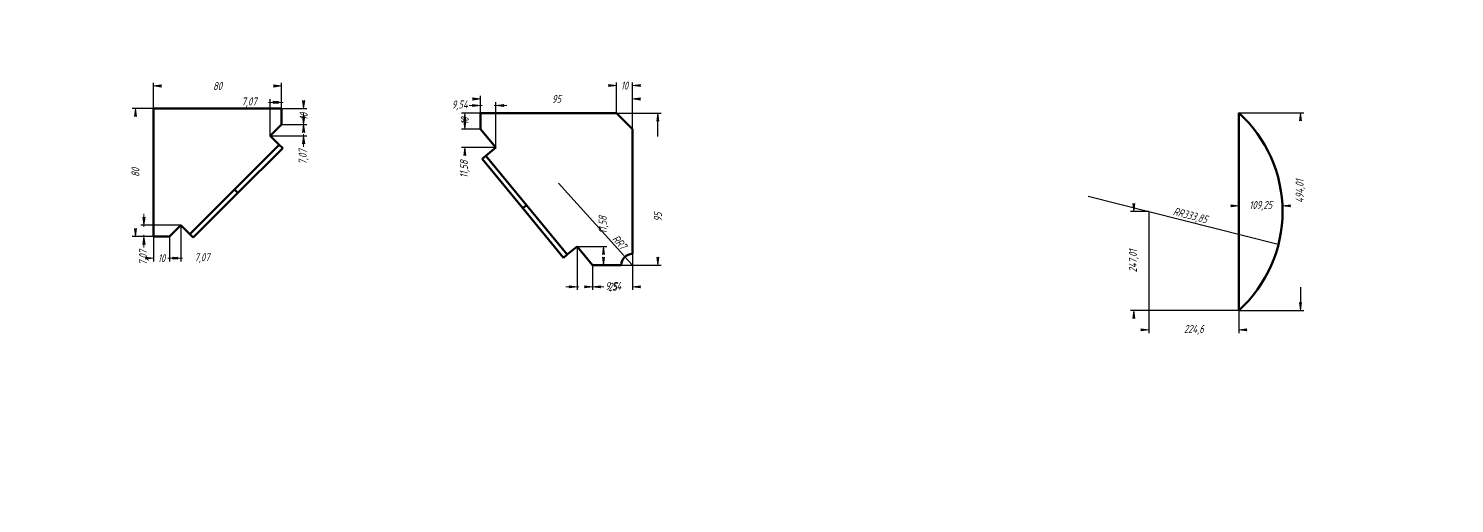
# Model space of a CAD drawing. Header units: millimetres. Extents: x 0 to 3780, y -362 to 428.
# Drawn here: x 0 to 891, y 0 to 297 of the extents above; entities that cross this region are included whole.
import ezdxf

# ---------------------------------------------------------------- set-up
doc = ezdxf.new("R2010")
doc.units = ezdxf.units.MM
doc.linetypes.add('K5LT_BASIC', pattern=[0])
doc.linetypes.add('K5LT_THIN', pattern=[0])
doc.layers.add('Системный слой', color=7, linetype='Continuous')
doc.layers.add('Системный слой (1)', color=7, linetype='Continuous', true_color=0x909090)
doc.styles.add('KDIMTEXTSTYLE', font='GOST_AU.SHX', dxfattribs={"width": 0.96, "oblique": 15, "height": 5})
doc.dimstyles.new('KDIMSTYLE (0.25)', dxfattribs={"dimtxt": 5, "dimasz": 1, "dimexe": 2, "dimexo": 0, "dimgap": 1, "dimtad": 1, "dimlfac": 4, "dimtxsty": 'KDIMTEXTSTYLE', "dimsah": 1, "dimcen": 0, "dimdle": 1, "dimadec": 0, "dimazin": 0, "dimtfac": 0.667, "dimtmove": 0, "dimatfit": 3, "dimfxl": 1, "dimtvp": 1, "dimtolj": 1, "dimtzin": 0, "dimarcsym": 0})
doc.dimstyles.new('KDIMSTYLE (1.00)', dxfattribs={"dimtxt": 5, "dimasz": 1, "dimexe": 2, "dimexo": 0, "dimgap": 1, "dimtad": 1, "dimtxsty": 'KDIMTEXTSTYLE', "dimsah": 1, "dimcen": 0, "dimdle": 1, "dimadec": 0, "dimazin": 0, "dimtfac": 0.667, "dimtmove": 0, "dimatfit": 3, "dimfxl": 1, "dimtvp": 1, "dimtolj": 1, "dimtzin": 0, "dimarcsym": 0})

# ---------------------------------------------------------------- blocks, each defined once
blk = doc.blocks.new('KDIMARROW_01')
at = {"layer": 'Системный слой'}
blk.add_hatch(color=0, dxfattribs=at).paths.add_polyline_path([(-5, -0.6582624912261956), (0, 0), (-5, 0.658262491226197), (-4.5, 5.51091059616309e-16)])
at = {"layer": 'Системный слой', "color": 0, "linetype": 'K5LT_THIN', "lineweight": 18}
for p, q in [((-4.5, 5.51091059616309e-16), (-5, 0.658262491226197)), ((-5, 0.658262491226197), (0, 0)), ((0, 0), (-5, -0.6582624912261956)), ((-5, -0.6582624912261956), (-4.5, 5.51091059616309e-16))]:
    blk.add_line(p, q, dxfattribs=at)
at = {"layer": 'Системный слой (1)', "color": 0, "linetype": 'K5LT_THIN', "lineweight": 18}
blk.add_line((0, 0), (-1, 0), dxfattribs=at)
blk = doc.blocks.new('KDIMARROW_02')
at = {"layer": 'Системный слой'}
blk.add_hatch(color=0, dxfattribs=at).paths.add_polyline_path([(4.5, -5.51091059616309e-16), (5, 0.6582624912261956), (0, 0), (5, -0.658262491226197)])
at = {"layer": 'Системный слой', "color": 0, "linetype": 'K5LT_THIN', "lineweight": 18}
for p, q in [((5, 0.6582624912261956), (0, 0)), ((0, 0), (5, -0.658262491226197)), ((0, 0), (7, -8.572527594031472e-16)), ((4.5, -5.51091059616309e-16), (5, 0.6582624912261956)), ((5, -0.658262491226197), (4.5, -5.51091059616309e-16))]:
    blk.add_line(p, q, dxfattribs=at)
at = {"layer": 'Системный слой (1)', "color": 0, "linetype": 'K5LT_THIN', "lineweight": 18}
blk.add_line((0, 0), (-1, 0), dxfattribs=at)

msp = doc.modelspace()

# ---------------------------------------------------------------- linework, layer by layer
at = {"layer": 'Системный слой (1)', "color": 5, "linetype": 'K5LT_BASIC', "lineweight": 60, "true_color": 0x0000ff}
for p, q in [((78.06079319570881, 246.980187200919), (78.06079319570881, 166.980187200919)), ((158.060793195709, 246.980187200919), (78.06079319570881, 246.980187200919)), ((158.060793195709, 236.9801872009189), (158.060793195709, 246.980187200919)), ((367.2838439406505, 244.1013590839347), (282.2838439406505, 244.1013590839347)), ((282.2838439406505, 244.1013590839347), (282.2838439406505, 234.1013590839346)), ((377.2838439406507, 234.1013590839346), (367.2838439406505, 244.1013590839347)), ((756.0387224431984, 244.254383598046), (756.0387224432359, 120.7507709837601)), ((150.9897253838446, 229.9091193890544), (158.060793195709, 236.9801872009189)), ((282.2838439406505, 234.1013590839346), (291.8194527335661, 222.5224055496791)), ((377.2838439406507, 156.1013590839347), (377.2838439406507, 234.1013590839346)), ((156.6465796333346, 224.2522651395624), (128.7176474451994, 196.3233329514273)), ((156.6465796333346, 224.2522651395624), (150.9897253838446, 229.9091193890544)), ((158.7678999768943, 222.1309447960024), (156.6465796333346, 224.2522651395624)), ((158.7678999768943, 222.1309447960024), (130.8389677887596, 194.2020126078684)), ((283.328220141776, 215.529625768211), (285.6440108486261, 217.436747526794)), ((308.7926113488611, 184.6085793024661), (283.328220141776, 215.529625768211)), ((291.8194527335661, 222.5224055496791), (285.6440108486261, 217.436747526794)), ((311.1084020557109, 186.515701061049), (285.6440108486261, 217.436747526794)), ((128.7176474451994, 196.3233329514273), (100.7887152570643, 168.3944007632933)), ((130.8389677887596, 194.2020126078684), (128.7176474451994, 196.3233329514273)), ((130.8389677887596, 194.2020126078684), (102.9100356006245, 166.2730804197333)), ((308.7926113488611, 184.6085793024661), (311.1084020557109, 186.515701061049)), ((334.2570025559412, 153.687532836722), (308.7926113488611, 184.6085793024661)), ((336.572793262796, 155.594654595305), (311.1084020557109, 186.515701061049)), ((88.06079319570904, 166.980187200919), (95.13186100757434, 174.0512550127853)), ((95.13186100757434, 174.0512550127853), (100.7887152570643, 168.3944007632933)), ((78.06079319570881, 166.980187200919), (88.06079319570904, 166.980187200919)), ((102.9100356006245, 166.2730804197333), (100.7887152570643, 168.3944007632933)), ((336.572793262796, 155.594654595305), (342.7482351477361, 160.680312618191)), ((342.7482351477361, 160.680312618191), (352.2838439406507, 149.1013590839347)), ((334.2570025559412, 153.687532836722), (336.572793262796, 155.594654595305)), ((352.2838439406507, 149.1013590839347), (370.2838439406507, 149.1013590839347))]:
    msp.add_line(p, q, dxfattribs=at)
for centre, radius, start, end in [((699.8880704009366, 182.5025772909174), 83.46365260977593, 312.2801127107855, 47.7198872892202), ((377.2838439406507, 149.1013590839347), 7.000000000000177, 90, 180)]:
    msp.add_arc(centre, radius, start, end, dxfattribs=at)

# ---------------------------------------------------------------- dimensions: what is measured, and where the dimension line sits
at = {"layer": 'Системный слой (1)', "color": 7}
for base, p1, p2, location, dimstyle, override in [((158.060793195709, 261.0493540996464), (78.06079319570881, 246.980187200919), (158.060793195709, 246.980187200919), (118.0607931957088, 261.0493540996464), 'KDIMSTYLE (1.00)', {"dimexo": 0, "dimpost": '\\H5.0;\\W0.965;\\Q15;<>', "dimblk1": 'KDIMARROW_01', "dimblk2": 'KDIMARROW_01', "dimse1": 0, "dimse2": 0, "dimclrt": 7, "dimtolj": 1}), ((367.2838439406505, 261.3182115557821), (377.2838439406507, 234.1013590839346), (367.2838439406505, 244.1013590839347), (372.2838439406505, 261.3182115557821), 'KDIMSTYLE (1.00)', {"dimexo": 0, "dimpost": '\\H5.0;\\W0.965;\\Q15;<>', "dimblk1": 'KDIMARROW_01', "dimblk2": 'KDIMARROW_01', "dimse1": 0, "dimse2": 0, "dimclrt": 7, "dimtolj": 1}), ((150.9897253838446, 250.8024333531679), (158.060793195709, 236.9801872009189), (150.9897253838446, 229.9091193890544), (137.7676013591249, 250.8024333531679), 'KDIMSTYLE (1.00)', {"dimexo": 0, "dimpost": '\\H5.0;\\W0.965;\\Q15;<>', "dimblk1": 'KDIMARROW_02', "dimblk2": 'KDIMARROW_02', "dimse1": 0, "dimse2": 0, "dimclrt": 7, "dimtolj": 1}), ((282.2838439406505, 252.9199061000223), (377.2838439406507, 234.1013590839346), (282.2838439406505, 244.1013590839347), (329.7838439406505, 252.9199061000223), 'KDIMSTYLE (1.00)', {"dimexo": 0, "dimpost": '\\H5.0;\\W0.965;\\Q15;<>', "dimblk1": 'KDIMARROW_01', "dimblk2": 'KDIMARROW_01', "dimse1": 0, "dimse2": 0, "dimclrt": 7, "dimtolj": 1}), ((291.8194527335661, 248.9027828916479), (282.2838439406505, 234.1013590839346), (291.8194527335661, 222.5224055496791), (269.3220987039363, 248.9027828916479), 'KDIMSTYLE (1.00)', {"dimexo": 0, "dimpost": '\\H5.0;\\W0.965;\\Q15;<>', "dimblk1": 'KDIMARROW_02', "dimblk2": 'KDIMARROW_02', "dimse1": 0, "dimse2": 0, "dimclrt": 7, "dimtolj": 1}), ((756.0387224432083, 186.0557930342352), (783.3517230107125, 182.5025772909428), (756.0387224432083, 120.7507709837891), (769.6952227269604, 186.0557930342352), 'KDIMSTYLE (0.25)', {"dimexo": 0, "dimpost": '\\H5.0;\\W0.965;\\Q15;<>', "dimblk1": 'KDIMARROW_01', "dimblk2": 'KDIMARROW_01', "dimse1": 0, "dimse2": 0, "dimclrt": 7, "dimtolj": 1}), ((699.8880704009366, 108.5718694099921), (756.0387224432083, 120.7507709837892), (699.8880704009366, 182.5025772909174), (727.9633964220725, 108.5718694099921), 'KDIMSTYLE (0.25)', {"dimexo": 0, "dimpost": '\\H5.0;\\W0.965;\\Q15;<>', "dimblk1": 'KDIMARROW_01', "dimblk2": 'KDIMARROW_01', "dimse1": 0, "dimse2": 0, "dimclrt": 7, "dimtolj": 1}), ((88.06079319570904, 153.3910936362881), (95.13186100757434, 174.0512550127853), (88.06079319570904, 166.980187200919), (108.3539850322945, 153.3910936362881), 'KDIMSTYLE (1.00)', {"dimexo": 0, "dimpost": '\\H5.0;\\W0.965;\\Q15;<>', "dimblk1": 'KDIMARROW_02', "dimblk2": 'KDIMARROW_02', "dimse1": 0, "dimse2": 0, "dimclrt": 7, "dimtolj": 1}), ((78.06079319570881, 153.3910936362881), (88.06079319570904, 166.980187200919), (78.06079319570881, 166.980187200919), (83.06079319570881, 153.3910936362881), 'KDIMSTYLE (1.00)', {"dimexo": 0, "dimpost": '\\H5.0;\\W0.965;\\Q15;<>', "dimblk1": 'KDIMARROW_01', "dimblk2": 'KDIMARROW_01', "dimse1": 0, "dimse2": 0, "dimclrt": 7, "dimtolj": 1}), ((352.2838439406507, 135.5082096548295), (342.7482351477361, 160.680312618191), (352.2838439406507, 149.1013590839347), (365.2455891773645, 135.5082096548295), 'KDIMSTYLE (1.00)', {"dimexo": 0, "dimpost": '\\H5.0;\\W0.965;\\Q15;<>', "dimblk1": 'KDIMARROW_02', "dimblk2": 'KDIMARROW_02', "dimse1": 0, "dimse2": 0, "dimclrt": 7, "dimtolj": 1}), ((352.2838439406507, 135.5082096548295), (377.2838439406507, 156.1013590839349), (352.2838439406507, 149.1013590839347), (364.7838439406507, 135.5082096548295), 'KDIMSTYLE (1.00)', {"dimexo": 0, "dimpost": '\\H5.0;\\W0.965;\\Q15;<>', "dimblk1": 'KDIMARROW_01', "dimblk2": 'KDIMARROW_01', "dimse1": 0, "dimse2": 0, "dimclrt": 7, "dimtolj": 1})]:
    msp.add_linear_dim(base=base, p1=p1, p2=p2, location=location, dimstyle=dimstyle, override=override, dxfattribs=at).render()
for base, p1, p2, location, dimstyle, override in [((66.8174678934547, 246.980187200919), (78.06079319570881, 166.980187200919), (78.06079319570881, 246.980187200919), (66.8174678934547, 206.980187200919), 'KDIMSTYLE (1.00)', {"dimexo": 0, "dimpost": '\\H5.0;\\W0.965;\\Q15;<>', "dimblk1": 'KDIMARROW_01', "dimblk2": 'KDIMARROW_01', "dimse1": 0, "dimse2": 0, "dimclrt": 7, "dimtolj": 1}), ((171.8597243157294, 236.9801872009189), (150.9897253838446, 229.9091193890544), (158.060793195709, 236.9801872009189), (171.8597243157294, 216.6869953643346), 'KDIMSTYLE (1.00)', {"dimexo": 0, "dimpost": '\\H5.0;\\W0.965;\\Q15;<>', "dimblk1": 'KDIMARROW_02', "dimblk2": 'KDIMARROW_02', "dimse1": 0, "dimse2": 0, "dimclrt": 7, "dimtolj": 1}), ((171.8597243157294, 236.9801872009189), (158.060793195709, 246.980187200919), (158.060793195709, 236.9801872009189), (171.8597243157294, 241.9801872009189), 'KDIMSTYLE (1.00)', {"dimexo": 0, "dimpost": '\\H5.0;\\W0.965;\\Q15;<>', "dimblk1": 'KDIMARROW_01', "dimblk2": 'KDIMARROW_01', "dimse1": 0, "dimse2": 0, "dimclrt": 7, "dimtolj": 1}), ((272.5463185196027, 244.1013590839347), (282.2838439406505, 234.1013590839346), (282.2838439406505, 244.1013590839347), (272.5463185196027, 239.1013590839347), 'KDIMSTYLE (1.00)', {"dimexo": 0, "dimpost": '\\H5.0;\\W0.965;\\Q15;<>', "dimblk1": 'KDIMARROW_01', "dimblk2": 'KDIMARROW_01', "dimse1": 0, "dimse2": 0, "dimclrt": 7, "dimtolj": 1}), ((393.1223727311103, 244.1013590839347), (370.2838439406505, 149.1013590839347), (367.2838439406505, 244.1013590839347), (393.1223727311103, 179.1013590839347), 'KDIMSTYLE (1.00)', {"dimexo": 0, "dimpost": '\\H5.0;\\W0.965;\\Q15;<>', "dimblk1": 'KDIMARROW_01', "dimblk2": 'KDIMARROW_01', "dimse1": 0, "dimse2": 0, "dimclrt": 7, "dimtolj": 1}), ((794.5989780381327, 244.254383598046), (756.0387224432359, 120.7507709837601), (756.0387224431984, 244.254383598046), (794.5989780381327, 195.254383598046), 'KDIMSTYLE (0.25)', {"dimexo": 0, "dimpost": '\\H5.0;\\W0.965;\\Q15;<>', "dimblk1": 'KDIMARROW_01', "dimblk2": 'KDIMARROW_01', "dimse1": 0, "dimse2": 0, "dimclrt": 7, "dimtolj": 1}), ((272.5463185196027, 222.5224055496791), (282.2838439406505, 234.1013590839346), (291.8194527335661, 222.5224055496791), (272.5463185196027, 209.0110601670953), 'KDIMSTYLE (1.00)', {"dimexo": 0, "dimpost": '\\H5.0;\\W0.965;\\Q15;<>', "dimblk1": 'KDIMARROW_01', "dimblk2": 'KDIMARROW_01', "dimse1": 0, "dimse2": 0, "dimclrt": 7, "dimtolj": 1}), ((72.13042830699942, 174.0512550127853), (88.06079319570904, 166.980187200919), (95.13186100757434, 174.0512550127853), (72.13042830699942, 153.758063176198), 'KDIMSTYLE (1.00)', {"dimexo": 0, "dimpost": '\\H5.0;\\W0.965;\\Q15;<>', "dimblk1": 'KDIMARROW_02', "dimblk2": 'KDIMARROW_02', "dimse1": 0, "dimse2": 0, "dimclrt": 7, "dimtolj": 1}), ((359.2423605129663, 160.680312618191), (352.2838439406507, 149.1013590839347), (342.7482351477361, 160.680312618191), (359.2423605129663, 174.1916580007752), 'KDIMSTYLE (1.00)', {"dimexo": 0, "dimpost": '\\H5.0;\\W0.965;\\Q15;<>', "dimblk1": 'KDIMARROW_01', "dimblk2": 'KDIMARROW_01', "dimse1": 0, "dimse2": 0, "dimclrt": 7, "dimtolj": 1}), ((690.4412065538356, 120.7507709837892), (699.8880704009366, 182.5025772909174), (756.0387224432083, 120.7507709837892), (690.4412065538356, 151.6266741373533), 'KDIMSTYLE (0.25)', {"dimexo": 0, "dimpost": '\\H5.0;\\W0.965;\\Q15;<>', "dimblk1": 'KDIMARROW_01', "dimblk2": 'KDIMARROW_01', "dimse1": 0, "dimse2": 0, "dimclrt": 7, "dimtolj": 1})]:
    msp.add_linear_dim(base=base, p1=p1, p2=p2, angle=90, location=location, dimstyle=dimstyle, override=override, dxfattribs=at).render()
for center, radius, location, dimstyle in [((699.8880704009366, 182.5025772909174), 83.46365260977589, (724.7434769676433, 176.2111373066838), 'KDIMSTYLE (0.25)'), ((377.2838439406507, 149.1013590839347), 7.000000000000175, (366.5099566908511, 161.0450002546978), 'KDIMSTYLE (1.00)')]:
    msp.add_radius_dim(center=center, radius=radius, location=location, dimstyle=dimstyle, override={"dimpost": '\\H5.0;\\W0.965;\\Q15;R<>', "dimblk2": 'KDIMARROW_01', "dimclrt": 7, "dimtolj": 1}, dxfattribs=at).render()

doc.saveas('drawing.dxf')
